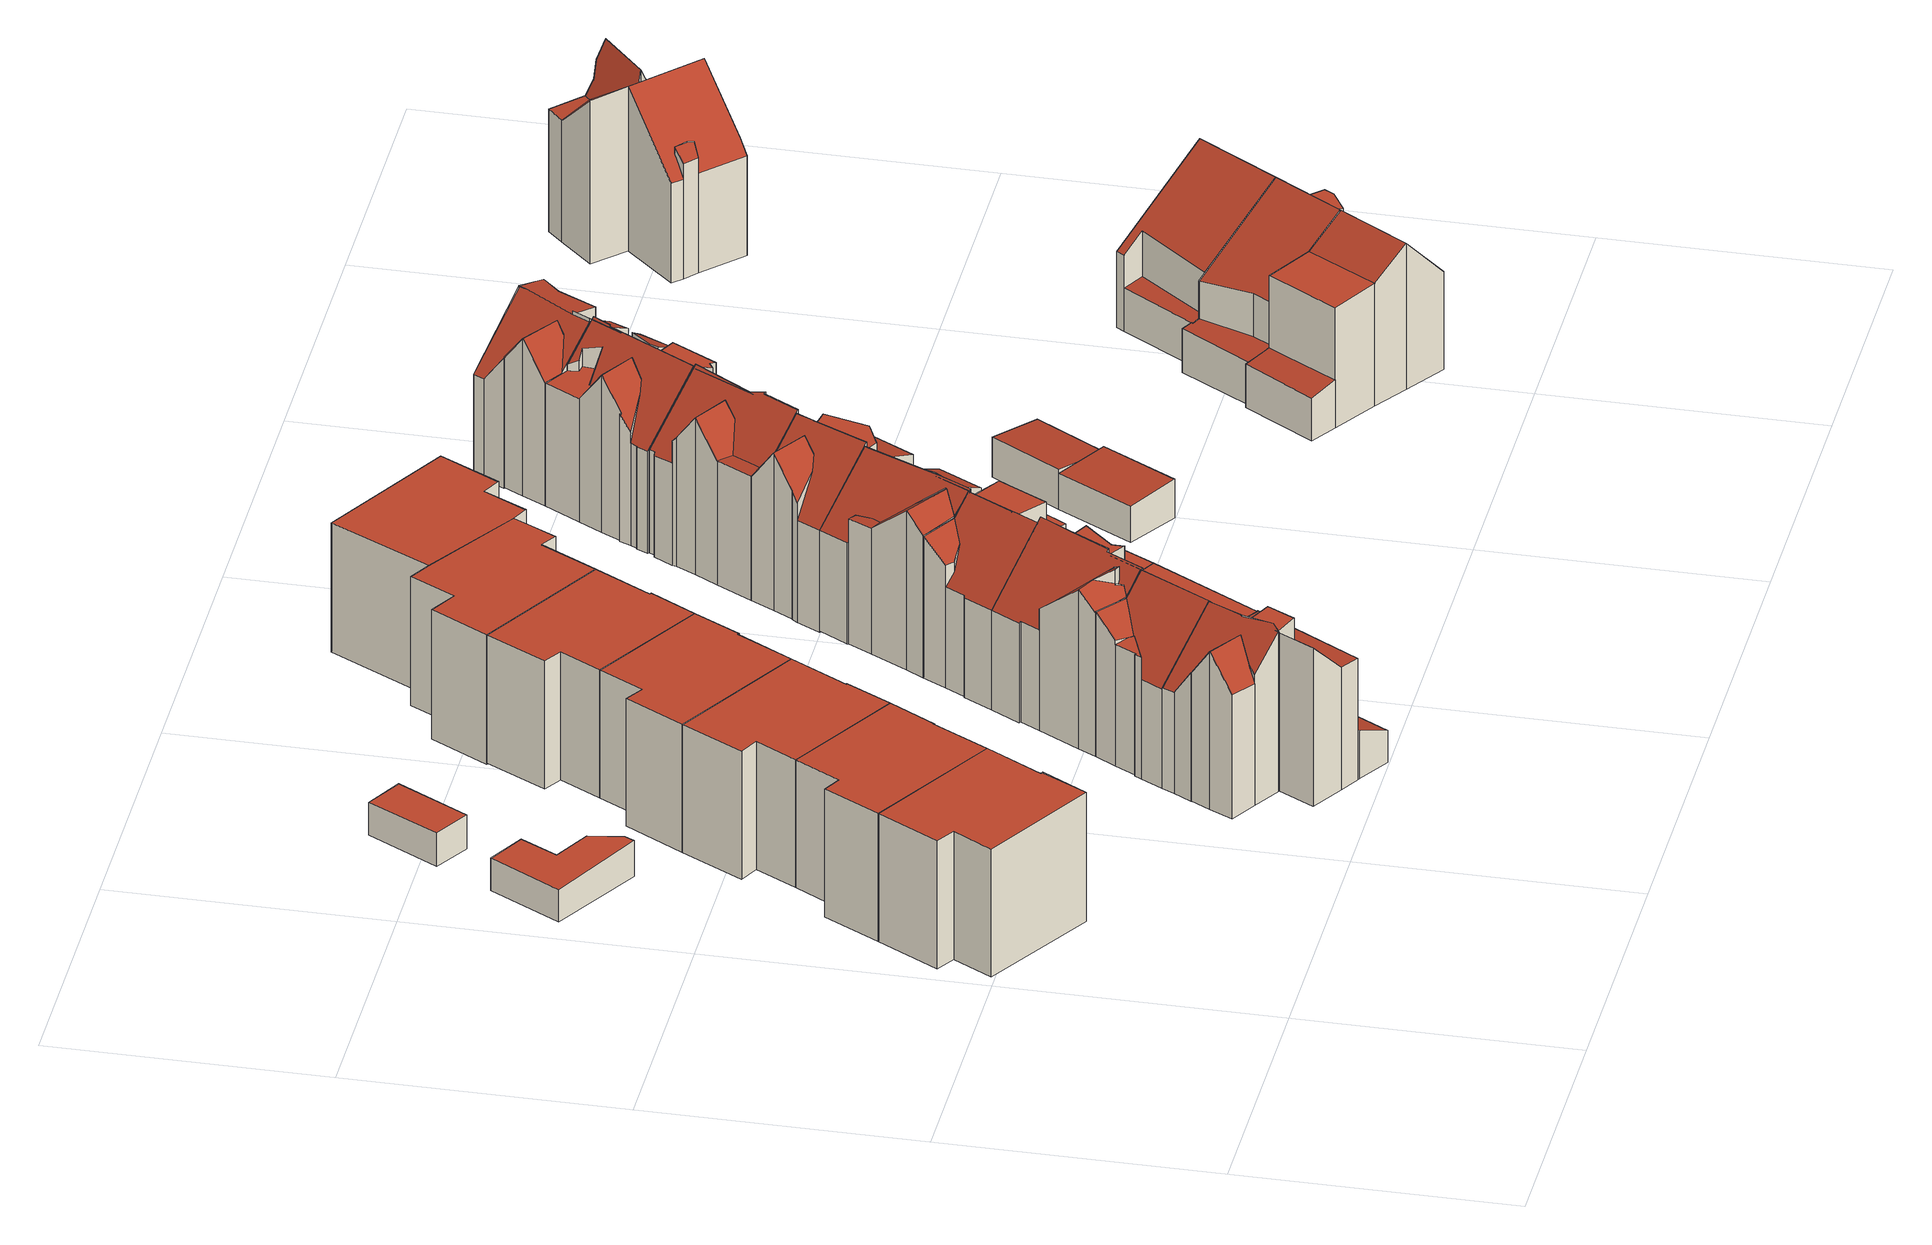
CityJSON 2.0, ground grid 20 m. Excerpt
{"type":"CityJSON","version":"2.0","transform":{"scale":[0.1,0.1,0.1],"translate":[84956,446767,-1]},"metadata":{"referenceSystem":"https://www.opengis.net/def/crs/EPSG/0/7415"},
"CityObjects":{
"building1":{"type":"Building","attributes":{"b3_bag_bag_overlap":0,"b3_bouwlagen":3,"b3_dak_type":"multiple horizontal","b3_h_dak_50p":9.87,"b3_h_dak_70p":9.9,"b3_h_dak_max":10.96,"b3_h_dak_min":9.74,"b3_h_maaiveld":-0.102,"b3_kas_warenhuis":false,"b3_mutatie_ahn3_ahn4":false,"b3_opp_buitenmuur":187.15,"b3_opp_dak_plat":86.71,"b3_opp_dak_schuin":0,"b3_opp_grond":86.86,"b3_opp_scheidingsmuur":199.6,"b3_reconstructie_onvolledig":false,"b3_rmse_lod12":0.121,"b3_rmse_lod13":0.121,"b3_rmse_lod22":0.118,"b3_val3dity_lod12":"[]","b3_val3dity_lod13":"[]","b3_val3dity_lod22":"[]","b3_volume_lod12":868.69,"b3_volume_lod13":868.69,"b3_volume_lod22":866.54,"geconstateerd":false,"oorspronkelijkbouwjaar":1921,"status":"Pand in gebruik"},"children":["building1-1"]},
"building1-1":{"type":"BuildingPart","parents":["building1"],"geometry":[{"type":"Solid","lod":"2.2","boundaries":[[[[0,1,2,3,4,5,6,7]],[[8,1,0,9]],[[9,0,7,10]],[[10,7,6,11]],[[12,5,4,13]],[[11,6,5,12]],[[14,2,1,8]],[[15,3,2,14]],[[13,4,3,15]],[[13,15,14,8,9,10,11,12]]]],"semantics":{"surfaces":[{"type":"GroundSurface"},{"type":"WallSurface","on_footprint_edge":true},{"type":"RoofSurface"}],"values":[[0,1,1,1,1,1,1,1,1,2]]}}]},
"building2":{"type":"Building","attributes":{"b3_bag_bag_overlap":0,"b3_bouwlagen":3,"b3_dak_type":"multiple horizontal","b3_h_dak_50p":9.85,"b3_h_dak_70p":9.89,"b3_h_dak_max":10.93,"b3_h_dak_min":9.72,"b3_h_maaiveld":-0.103,"b3_kas_warenhuis":false,"b3_mutatie_ahn3_ahn4":false,"b3_opp_buitenmuur":187.12,"b3_opp_dak_plat":86.86,"b3_opp_dak_schuin":0.02,"b3_opp_grond":86.87,"b3_opp_scheidingsmuur":199.76,"b3_reconstructie_onvolledig":false,"b3_rmse_lod12":0.187,"b3_rmse_lod13":0.187,"b3_rmse_lod22":0.188,"b3_val3dity_lod12":"[]","b3_val3dity_lod13":"[]","b3_val3dity_lod22":"[]","b3_volume_lod12":867.29,"b3_volume_lod13":867.29,"b3_volume_lod22":864.99,"geconstateerd":false,"oorspronkelijkbouwjaar":1921,"status":"Pand in gebruik"},"children":["building2-1"]},
"building2-1":{"type":"BuildingPart","parents":["building2"],"geometry":[{"type":"Solid","lod":"2.2","boundaries":[[[[16,17,18,19,20,1,0,21]],[[22,21,0,9]],[[8,1,20,23]],[[24,17,16,25]],[[26,18,17,24]],[[9,0,1,8]],[[23,20,19,27]],[[27,19,18,26]],[[25,16,21,22]],[[25,22,9,8,23,27,26,24]]]],"semantics":{"surfaces":[{"type":"GroundSurface"},{"type":"WallSurface","on_footprint_edge":true},{"type":"RoofSurface"}],"values":[[0,1,1,1,1,1,1,1,1,2]]}}]},
"building3":{"type":"Building","attributes":{"b3_bag_bag_overlap":0,"b3_dak_type":"multiple horizontal","b3_h_dak_50p":2.48,"b3_h_dak_70p":2.55,"b3_h_dak_max":2.74,"b3_h_dak_min":-0.03,"b3_h_maaiveld":-0.146,"b3_kas_warenhuis":false,"b3_mutatie_ahn3_ahn4":false,"b3_opp_buitenmuur":61.4,"b3_opp_dak_plat":29.48,"b3_opp_dak_schuin":0,"b3_opp_grond":29.46,"b3_opp_scheidingsmuur":7.86,"b3_reconstructie_onvolledig":false,"b3_rmse_lod12":0.454,"b3_rmse_lod13":0.454,"b3_rmse_lod22":0.43,"b3_val3dity_lod12":"[]","b3_val3dity_lod13":"[]","b3_val3dity_lod22":"[]","b3_volume_lod12":79.66,"b3_volume_lod13":79.66,"b3_volume_lod22":78.47,"geconstateerd":false,"oorspronkelijkbouwjaar":2005,"status":"Pand in gebruik"},"children":["building3-1"]},
"building3-1":{"type":"BuildingPart","parents":["building3"],"geometry":[{"type":"Solid","lod":"2.2","boundaries":[[[[28,29,30,31,32,33,34]],[[35,29,28,36]],[[37,30,29,35]],[[36,28,34,38]],[[39,31,30,37]],[[38,34,33,40]],[[40,33,32,41]],[[41,32,31,39]],[[41,39,37,35,36,38,40]]]],"semantics":{"surfaces":[{"type":"GroundSurface"},{"type":"WallSurface","on_footprint_edge":true},{"type":"RoofSurface"}],"values":[[0,1,1,1,1,1,1,1,2]]}}]},
"building4":{"type":"Building","attributes":{"b3_bag_bag_overlap":0,"b3_bouwlagen":3,"b3_dak_type":"multiple horizontal","b3_h_dak_50p":9.85,"b3_h_dak_70p":9.87,"b3_h_dak_max":10.87,"b3_h_dak_min":9.73,"b3_h_maaiveld":-0.115,"b3_kas_warenhuis":false,"b3_mutatie_ahn3_ahn4":false,"b3_opp_buitenmuur":186.5,"b3_opp_dak_plat":86.71,"b3_opp_dak_schuin":0,"b3_opp_grond":86.87,"b3_opp_scheidingsmuur":200.02,"b3_reconstructie_onvolledig":false,"b3_rmse_lod12":0.12,"b3_rmse_lod13":0.12,"b3_rmse_lod22":0.121,"b3_val3dity_lod12":"[]","b3_val3dity_lod13":"[]","b3_val3dity_lod22":"[]","b3_volume_lod12":867.03,"b3_volume_lod13":867.03,"b3_volume_lod22":865.93,"geconstateerd":false,"oorspronkelijkbouwjaar":1921,"status":"Pand in gebruik"},"children":["building4-1"]},
"building4-1":{"type":"BuildingPart","parents":["building4"],"geometry":[{"type":"Solid","lod":"2.2","boundaries":[[[[42,43,44,18,17,45,46,47]],[[48,45,17,24]],[[24,17,18,26]],[[49,43,42,50]],[[51,47,46,52]],[[52,46,45,48]],[[26,18,44,53]],[[53,44,43,49]],[[50,42,47,51]],[[50,51,52,48,24,26,53,49]]]],"semantics":{"surfaces":[{"type":"GroundSurface"},{"type":"WallSurface","on_footprint_edge":true},{"type":"RoofSurface"}],"values":[[0,1,1,1,1,1,1,1,1,2]]}}]},
"building5":{"type":"Building","attributes":{"b3_bag_bag_overlap":0,"b3_dak_type":"horizontal","b3_h_dak_50p":2.48,"b3_h_dak_70p":2.49,"b3_h_dak_max":2.66,"b3_h_dak_min":2.42,"b3_h_maaiveld":-0.121,"b3_kas_warenhuis":false,"b3_mutatie_ahn3_ahn4":false,"b3_opp_buitenmuur":39.14,"b3_opp_dak_plat":18.01,"b3_opp_dak_schuin":0,"b3_opp_grond":18,"b3_opp_scheidingsmuur":7.8,"b3_reconstructie_onvolledig":false,"b3_rmse_lod12":0.0392,"b3_rmse_lod13":0.0392,"b3_rmse_lod22":0.0308,"b3_val3dity_lod12":"[]","b3_val3dity_lod13":"[]","b3_val3dity_lod22":"[]","b3_volume_lod12":46.95,"b3_volume_lod13":46.95,"b3_volume_lod22":46.96,"geconstateerd":false,"oorspronkelijkbouwjaar":2005,"status":"Pand in gebruik"},"children":["building5-1"]},
"building5-1":{"type":"BuildingPart","parents":["building5"],"geometry":[{"type":"Solid","lod":"2.2","boundaries":[[[[54,55,56,57]],[[58,56,55,59]],[[60,57,56,58]],[[61,54,57,60]],[[59,55,54,61]],[[59,61,60,58]]]],"semantics":{"surfaces":[{"type":"GroundSurface"},{"type":"WallSurface","on_footprint_edge":true},{"type":"RoofSurface"}],"values":[[0,1,1,1,1,2]]}}]},
"building6":{"type":"Building","attributes":{"b3_bag_bag_overlap":0,"b3_bouwlagen":3,"b3_dak_type":"multiple horizontal","b3_h_dak_50p":9.85,"b3_h_dak_70p":9.88,"b3_h_dak_max":11.01,"b3_h_dak_min":9.62,"b3_h_maaiveld":-0.095,"b3_kas_warenhuis":false,"b3_mutatie_ahn3_ahn4":false,"b3_opp_buitenmuur":186.18,"b3_opp_dak_plat":87.13,"b3_opp_dak_schuin":0,"b3_opp_grond":87.13,"b3_opp_scheidingsmuur":200.42,"b3_reconstructie_onvolledig":false,"b3_rmse_lod12":0.175,"b3_rmse_lod13":0.175,"b3_rmse_lod22":0.176,"b3_val3dity_lod12":"[]","b3_val3dity_lod13":"[]","b3_val3dity_lod22":"[]","b3_volume_lod12":868.39,"b3_volume_lod13":868.39,"b3_volume_lod22":866.68,"geconstateerd":false,"oorspronkelijkbouwjaar":1921,"status":"Pand in gebruik"},"children":["building6-1"]},
"building6-1":{"type":"BuildingPart","parents":["building6"],"geometry":[{"type":"Solid","lod":"2.2","boundaries":[[[[62,63,64,65,66,42,47,67]],[[68,67,47,51]],[[50,42,66,69]],[[70,63,62,71]],[[72,64,63,70]],[[51,47,42,50]],[[69,66,65,73]],[[73,65,64,72]],[[71,62,67,68]],[[71,68,51,50,69,73,72,70]]]],"semantics":{"surfaces":[{"type":"GroundSurface"},{"type":"WallSurface","on_footprint_edge":true},{"type":"RoofSurface"}],"values":[[0,1,1,1,1,1,1,1,1,2]]}}]},
"building7":{"type":"Building","attributes":{"b3_bag_bag_overlap":0,"b3_bouwlagen":4,"b3_dak_type":"slanted","b3_h_dak_50p":9.76,"b3_h_dak_70p":10.93,"b3_h_dak_max":12.26,"b3_h_dak_min":2.29,"b3_h_maaiveld":-0.188,"b3_kas_warenhuis":false,"b3_mutatie_ahn3_ahn4":false,"b3_opp_buitenmuur":165.71,"b3_opp_dak_plat":23.13,"b3_opp_dak_schuin":95.15,"b3_opp_grond":95.11,"b3_opp_scheidingsmuur":228.68,"b3_reconstructie_onvolledig":false,"b3_rmse_lod12":3.69,"b3_rmse_lod13":1.24,"b3_rmse_lod22":0.112,"b3_val3dity_lod12":"[]","b3_val3dity_lod13":"[]","b3_val3dity_lod22":"[]","b3_volume_lod12":1045.31,"b3_volume_lod13":885.09,"b3_volume_lod22":820.39,"geconstateerd":false,"oorspronkelijkbouwjaar":1922,"status":"Pand in gebruik"},"children":["building7-1"]},
"building7-1":{"type":"BuildingPart","parents":["building7"],"geometry":[{"type":"Solid","lod":"2.2","boundaries":[[[[74,75,76,77,78,79,80,81,82,83,84,85,86,87,88,89,90,91,92]],[[93,78,77,94]],[[95,96,97]],[[98,75,74,99]],[[99,74,92,100]],[[101,89,88,102]],[[103,104,105]],[[106,107,105]],[[108,109,87,86,110]],[[111,83,82,112]],[[113,84,83,111]],[[114,79,78,93]],[[115,80,79,114]],[[116,117,104,103]],[[100,92,91,118,119]],[[120,85,84,113]],[[110,86,85,120]],[[121,81,80,115]],[[112,82,81,121]],[[122,94,77,76,97]],[[123,124,125]],[[94,122,125]],[[97,76,75,98]],[[124,123,126]],[[96,95,127,117,116]],[[127,95,128]],[[129,130,128]],[[119,118,109,108]],[[130,129,107,106]],[[102,88,87,109]],[[131,90,89,101]],[[118,91,90,131]],[[107,120,113,103,105]],[[124,114,93,94,125]],[[124,126,112,121,115,114]],[[96,116,103,113,111,112,126,123,125,122,97]],[[129,128,95,97,98,99,100]],[[107,129,100,119,108,110,120]],[[130,106,105,104,117,127,128]],[[118,131,101,102,109]]]],"semantics":{"surfaces":[{"type":"GroundSurface"},{"type":"WallSurface","on_footprint_edge":true},{"type":"WallSurface","on_footprint_edge":false},{"type":"RoofSurface"}],"values":[[0,1,2,1,1,1,2,2,1,1,1,1,1,2,1,1,1,1,1,1,2,2,1,2,2,2,2,2,2,1,1,1,3,3,3,3,3,3,3,3]]}}]},
"building8":{"type":"Building","attributes":{"b3_bag_bag_overlap":0,"b3_bouwlagen":4,"b3_dak_type":"slanted","b3_h_dak_50p":9.96,"b3_h_dak_70p":10.95,"b3_h_dak_max":12.12,"b3_h_dak_min":7.5,"b3_h_maaiveld":-0.193,"b3_kas_warenhuis":false,"b3_mutatie_ahn3_ahn4":false,"b3_opp_buitenmuur":143.68,"b3_opp_dak_plat":16.82,"b3_opp_dak_schuin":74.15,"b3_opp_grond":70.63,"b3_opp_scheidingsmuur":232.94,"b3_reconstructie_onvolledig":false,"b3_rmse_lod12":1.32,"b3_rmse_lod13":1.32,"b3_rmse_lod22":0.205,"b3_val3dity_lod12":"[]","b3_val3dity_lod13":"[]","b3_val3dity_lod22":"[]","b3_volume_lod12":786.94,"b3_volume_lod13":786.94,"b3_volume_lod22":727.04,"geconstateerd":false,"oorspronkelijkbouwjaar":1922,"status":"Pand in gebruik"},"children":["building8-1"]},
"building8-1":{"type":"BuildingPart","parents":["building8"],"geometry":[{"type":"Solid","lod":"2.2","boundaries":[[[[132,133,83,134,135,136,137,138,139,140,141,142,143,144,86]],[[110,86,144,145]],[[146,147,148,149]],[[150,141,140,151]],[[152,83,133,153]],[[154,142,141,150]],[[155,143,142,154]],[[156,138,137,157,158]],[[158,157,159]],[[149,148,159]],[[160,136,135,161]],[[161,135,134,147,146]],[[157,137,136,160]],[[147,134,83,152]],[[162,132,86,110]],[[145,144,143,155]],[[153,133,132,162]],[[163,139,138,156]],[[151,140,139,163]],[[157,160,161,146,149,159]],[[162,155,154,150,151,153]],[[148,163,156,158,159]],[[151,163,148,147,152,153]],[[155,162,110,145]]]],"semantics":{"surfaces":[{"type":"GroundSurface"},{"type":"WallSurface","on_footprint_edge":true},{"type":"WallSurface","on_footprint_edge":false},{"type":"RoofSurface"}],"values":[[0,1,2,1,1,1,1,1,2,2,1,1,1,1,1,1,1,1,1,3,3,3,3,3]]}}]},
"building9":{"type":"Building","attributes":{"b3_bag_bag_overlap":0,"b3_bouwlagen":3,"b3_dak_type":"multiple horizontal","b3_h_dak_50p":9.84,"b3_h_dak_70p":9.87,"b3_h_dak_max":11.01,"b3_h_dak_min":9.73,"b3_h_maaiveld":-0.126,"b3_kas_warenhuis":false,"b3_mutatie_ahn3_ahn4":false,"b3_opp_buitenmuur":187.14,"b3_opp_dak_plat":87.45,"b3_opp_dak_schuin":0,"b3_opp_grond":87.44,"b3_opp_scheidingsmuur":200.99,"b3_reconstructie_onvolledig":false,"b3_rmse_lod12":0.174,"b3_rmse_lod13":0.174,"b3_rmse_lod22":0.175,"b3_val3dity_lod12":"[]","b3_val3dity_lod13":"[]","b3_val3dity_lod22":"[]","b3_volume_lod12":873.66,"b3_volume_lod13":873.66,"b3_volume_lod22":871.99,"geconstateerd":false,"oorspronkelijkbouwjaar":1921,"status":"Pand in gebruik"},"children":["building9-1"]},
"building9-1":{"type":"BuildingPart","parents":["building9"],"geometry":[{"type":"Solid","lod":"2.2","boundaries":[[[[64,63,164,165,166,167,168,169]],[[70,63,64,72]],[[170,164,63,70]],[[171,165,164,170]],[[72,64,169,172]],[[172,169,168,173]],[[173,168,167,174]],[[174,167,166,175]],[[175,166,165,171]],[[175,171,170,70,72,172,173,174]]]],"semantics":{"surfaces":[{"type":"GroundSurface"},{"type":"WallSurface","on_footprint_edge":true},{"type":"RoofSurface"}],"values":[[0,1,1,1,1,1,1,1,1,2]]}}]},
"building10":{"type":"Building","attributes":{"b3_bag_bag_overlap":0,"b3_bouwlagen":4,"b3_dak_type":"slanted","b3_h_dak_50p":10.64,"b3_h_dak_70p":11.48,"b3_h_dak_max":12.81,"b3_h_dak_min":7.47,"b3_h_maaiveld":-0.179,"b3_kas_warenhuis":false,"b3_mutatie_ahn3_ahn4":false,"b3_opp_buitenmuur":156.76,"b3_opp_dak_plat":11.11,"b3_opp_dak_schuin":77.9,"b3_opp_grond":70.59,"b3_opp_scheidingsmuur":231.21,"b3_reconstructie_onvolledig":false,"b3_rmse_lod12":1.57,"b3_rmse_lod13":1.57,"b3_rmse_lod22":0.116,"b3_val3dity_lod12":"[]","b3_val3dity_lod13":"[]","b3_val3dity_lod22":"[]","b3_volume_lod12":818.64,"b3_volume_lod13":818.64,"b3_volume_lod22":744.18,"geconstateerd":false,"oorspronkelijkbouwjaar":1922,"status":"Pand in gebruik"},"children":["building10-1"]},
"building10-1":{"type":"BuildingPart","parents":["building10"],"geometry":[{"type":"Solid","lod":"2.2","boundaries":[[[[176,177,142,141,139,138,178,179,180,181,182,183,184,185,144,143]],[[186,187,188]],[[188,187,189,190]],[[191,185,184,192]],[[145,144,185,191,193]],[[194,182,181,195]],[[195,181,180,196]],[[196,180,179,197]],[[193,191,198]],[[199,200,201,202]],[[203,178,138,204]],[[205,206,207,208]],[[155,143,144,145]],[[204,138,139,186]],[[186,139,141,209]],[[190,210,211]],[[197,212,213]],[[214,215,216]],[[217,176,143,155]],[[192,184,183,218]],[[219,217,200,199]],[[210,190,189,215,214]],[[220,218,183,182,194]],[[202,201,207]],[[208,207,218,220]],[[212,197,179,178,203]],[[209,141,142,221]],[[206,177,176,217,219]],[[221,142,177,206,205]],[[155,145,193,198]],[[218,207,201,200,217,155,198,191,192]],[[203,211,210,214,216,213,212]],[[211,203,204,186,188,190]],[[206,219,199,202,207]],[[221,205,208,220,194,195,196,197,213,216,215,189,187,186,209]]]],"semantics":{"surfaces":[{"type":"GroundSurface"},{"type":"WallSurface","on_footprint_edge":false},{"type":"WallSurface","on_footprint_edge":true},{"type":"RoofSurface"}],"values":[[0,1,1,2,2,2,2,2,1,1,2,1,2,2,2,1,1,1,2,2,1,1,2,1,1,2,2,2,2,3,3,3,3,3,3]]}}]},
"building11":{"type":"Building","attributes":{"b3_bag_bag_overlap":0,"b3_bouwlagen":3,"b3_dak_type":"multiple horizontal","b3_h_dak_50p":9.82,"b3_h_dak_70p":9.85,"b3_h_dak_max":10.93,"b3_h_dak_min":9.69,"b3_h_maaiveld":-0.156,"b3_kas_warenhuis":false,"b3_mutatie_ahn3_ahn4":false,"b3_opp_buitenmuur":223.43,"b3_opp_dak_plat":89.05,"b3_opp_dak_schuin":0,"b3_opp_grond":89.05,"b3_opp_scheidingsmuur":188.71,"b3_reconstructie_onvolledig":false,"b3_rmse_lod12":0.188,"b3_rmse_lod13":0.188,"b3_rmse_lod22":0.193,"b3_val3dity_lod12":"[]","b3_val3dity_lod13":"[]","b3_val3dity_lod22":"[]","b3_volume_lod12":890.04,"b3_volume_lod13":890.04,"b3_volume_lod22":888.44,"geconstateerd":false,"oorspronkelijkbouwjaar":1921,"status":"Pand in gebruik"},"children":["building11-1"]},
"building11-1":{"type":"BuildingPart","parents":["building11"],"geometry":[{"type":"Solid","lod":"2.2","boundaries":[[[[222,223,224,225,226,227,228,229,230]],[[231,228,227,175]],[[174,226,225,232]],[[233,223,222,234]],[[175,227,226,174]],[[232,225,224,235]],[[235,224,223,233]],[[236,229,228,231]],[[237,230,229,236]],[[234,222,230,237]],[[234,237,236,231,175,174,232,235,233]]]],"semantics":{"surfaces":[{"type":"GroundSurface"},{"type":"WallSurface","on_footprint_edge":true},{"type":"RoofSurface"}],"values":[[0,1,1,1,1,1,1,1,1,1,2]]}}]},
"building12":{"type":"Building","attributes":{"b3_bag_bag_overlap":0,"b3_bouwlagen":4,"b3_dak_type":"slanted","b3_h_dak_50p":10.33,"b3_h_dak_70p":11.29,"b3_h_dak_max":12.59,"b3_h_dak_min":7.39,"b3_h_maaiveld":-0.175,"b3_kas_warenhuis":false,"b3_mutatie_ahn3_ahn4":false,"b3_opp_buitenmuur":151.11,"b3_opp_dak_plat":19.17,"b3_opp_dak_schuin":69.55,"b3_opp_grond":70.81,"b3_opp_scheidingsmuur":229.67,"b3_reconstructie_onvolledig":false,"b3_rmse_lod12":1.66,"b3_rmse_lod13":1.66,"b3_rmse_lod22":0.107,"b3_val3dity_lod12":"[]","b3_val3dity_lod13":"[]","b3_val3dity_lod22":"[]","b3_volume_lod12":814.67,"b3_volume_lod13":814.67,"b3_volume_lod22":729.37,"geconstateerd":false,"oorspronkelijkbouwjaar":1922,"status":"Pand in gebruik"},"children":["building12-1"]},
"building12-1":{"type":"BuildingPart","parents":["building12"],"geometry":[{"type":"Solid","lod":"2.2","boundaries":[[[[238,239,240,184,241,182,242,243,244,245,246,247,248,249]],[[250,249,248,251]],[[252,241,184,253]],[[194,182,241,252]],[[251,248,247,254]],[[255,238,249,250]],[[256,246,245,257]],[[258,243,242,259]],[[259,242,182,194]],[[260,244,243,258]],[[261,262,263]],[[264,265,263]],[[266,260,267,268]],[[257,245,244,260,266]],[[268,267,269]],[[254,247,246,256]],[[262,261,270,271]],[[272,273,270]],[[274,275,261]],[[275,274,240,239,273,272]],[[273,239,238,255]],[[265,264,276,277]],[[253,184,240,274]],[[271,270,278]],[[277,276,278]],[[268,269,256,257,266]],[[275,272,270,261]],[[265,277,254,256,269,267,260,258,259,194,252]],[[271,278,276,264,263,262]],[[253,274,261,263,265,252]],[[277,278,270,273,255,250,251,254]]]],"semantics":{"surfaces":[{"type":"GroundSurface"},{"type":"WallSurface","on_footprint_edge":true},{"type":"WallSurface","on_footprint_edge":false},{"type":"RoofSurface"}],"values":[[0,1,1,1,1,1,1,1,1,1,2,2,2,1,2,1,2,2,2,1,1,2,1,2,2,3,3,3,3,3,3]]}}]},
"building13":{"type":"Building","attributes":{"b3_bag_bag_overlap":0,"b3_bouwlagen":4,"b3_dak_type":"slanted","b3_h_dak_50p":10.53,"b3_h_dak_70p":11.26,"b3_h_dak_max":12.32,"b3_h_dak_min":7.42,"b3_h_maaiveld":-0.231,"b3_kas_warenhuis":false,"b3_mutatie_ahn3_ahn4":false,"b3_opp_buitenmuur":152.27,"b3_opp_dak_plat":0,"b3_opp_dak_schuin":90.95,"b3_opp_grond":70.71,"b3_opp_scheidingsmuur":230.02,"b3_reconstructie_onvolledig":false,"b3_rmse_lod12":1.35,"b3_rmse_lod13":1.35,"b3_rmse_lod22":0.0652,"b3_val3dity_lod12":"[]","b3_val3dity_lod13":"[]","b3_val3dity_lod22":"[]","b3_volume_lod12":808.53,"b3_volume_lod13":808.53,"b3_volume_lod22":750.87,"geconstateerd":false,"oorspronkelijkbouwjaar":1922,"status":"Pand in gebruik"},"children":["building13-1"]},
"building13-1":{"type":"BuildingPart","parents":["building13"],"geometry":[{"type":"Solid","lod":"2.2","boundaries":[[[[279,249,280,248,246,245,281,282,283,284,285,286,287,288,238]],[[289,248,280,290]],[[291,292,293,294]],[[294,293,295,296]],[[297,246,248,289]],[[298,299,283,282,300]],[[301,284,283,299]],[[302,303,304]],[[305,306,307]],[[308,287,286,307]],[[309,310,299,298]],[[311,285,284,301]],[[312,281,245,257]],[[257,245,246,297]],[[310,309,313]],[[314,315,279,238,316]],[[316,238,288,292,291]],[[292,288,287,308]],[[307,286,285,311]],[[300,282,281,312]],[[306,249,279,315]],[[296,295,315,314]],[[290,280,249,306,305]],[[297,317,318]],[[318,317,303,302]],[[315,295,293,292,308,307,306]],[[296,314,316,291,294]],[[319,313,309,298,300]],[[318,312,257,297]],[[303,317,297,289,290,305,307,311,301,299,310,313,319,304]],[[312,318,302,304,319,300]]]],"semantics":{"surfaces":[{"type":"GroundSurface"},{"type":"WallSurface","on_footprint_edge":true},{"type":"WallSurface","on_footprint_edge":false},{"type":"RoofSurface"}],"values":[[0,1,2,2,1,1,1,2,2,1,2,1,1,1,2,1,1,1,1,1,1,2,1,2,2,3,3,3,3,3,3]]}}]},
"building14":{"type":"Building","attributes":{"b3_bag_bag_overlap":0,"b3_bouwlagen":3,"b3_dak_type":"multiple horizontal","b3_h_dak_50p":9.79,"b3_h_dak_70p":9.82,"b3_h_dak_max":11.21,"b3_h_dak_min":9.68,"b3_h_maaiveld":-0.314,"b3_kas_warenhuis":false,"b3_mutatie_ahn3_ahn4":false,"b3_opp_buitenmuur":203.17,"b3_opp_dak_plat":88.4,"b3_opp_dak_schuin":0,"b3_opp_grond":88.4,"b3_opp_scheidingsmuur":190.57,"b3_reconstructie_onvolledig":false,"b3_rmse_lod12":0.159,"b3_rmse_lod13":0.159,"b3_rmse_lod22":0.157,"b3_val3dity_lod12":"[]","b3_val3dity_lod13":"[]","b3_val3dity_lod22":"[]","b3_volume_lod12":895.57,"b3_volume_lod13":895.57,"b3_volume_lod22":894.05,"geconstateerd":false,"oorspronkelijkbouwjaar":1921,"status":"Pand in gebruik"},"children":["building14-1"]},
"building14-1":{"type":"BuildingPart","parents":["building14"],"geometry":[{"type":"Solid","lod":"2.2","boundaries":[[[[320,321,322,323,324,325,326]],[[233,325,324,327]],[[327,324,323,328]],[[329,321,320,330]],[[234,326,325,233]],[[328,323,322,331]],[[331,322,321,329]],[[330,320,326,234]],[[330,234,233,327,328,331,329]]]],"semantics":{"surfaces":[{"type":"GroundSurface"},{"type":"WallSurface","on_footprint_edge":true},{"type":"RoofSurface"}],"values":[[0,1,1,1,1,1,1,1,2]]}}]},
"building15":{"type":"Building","attributes":{"b3_bag_bag_overlap":0,"b3_bouwlagen":4,"b3_dak_type":"slanted","b3_h_dak_50p":10.17,"b3_h_dak_70p":11.13,"b3_h_dak_max":12.92,"b3_h_dak_min":7.39,"b3_h_maaiveld":-0.252,"b3_kas_warenhuis":false,"b3_mutatie_ahn3_ahn4":false,"b3_opp_buitenmuur":158.29,"b3_opp_dak_plat":9.15,"b3_opp_dak_schuin":81.61,"b3_opp_grond":70.49,"b3_opp_scheidingsmuur":226.15,"b3_reconstructie_onvolledig":false,"b3_rmse_lod12":1.45,"b3_rmse_lod13":1.45,"b3_rmse_lod22":0.124,"b3_val3dity_lod12":"[]","b3_val3dity_lod13":"[]","b3_val3dity_lod22":"[]","b3_volume_lod12":799.99,"b3_volume_lod13":799.99,"b3_volume_lod22":742.79,"geconstateerd":false,"oorspronkelijkbouwjaar":1922,"status":"Pand in gebruik"},"children":["building15-1"]},
"building15-1":{"type":"BuildingPart","parents":["building15"],"geometry":[{"type":"Solid","lod":"2.2","boundaries":[[[[332,333,334,335,336,337,338,339,340,341,342,343,344,345,346]],[[347,346,345,348]],[[349,344,343,350]],[[311,337,336,351,352]],[[353,332,346,347]],[[354,355,356]],[[357,358,356]],[[359,342,341,360]],[[361,362,363]],[[364,340,339,365]],[[360,341,340,364]],[[365,339,338,366,367]],[[366,338,337,311]],[[348,345,344,349]],[[350,343,342,359]],[[351,336,335,368,369]],[[369,368,370,371]],[[368,335,334,372]],[[373,374,375]],[[358,376,375]],[[377,378,374,373]],[[372,334,333,379,380]],[[371,370,376,358,357]],[[367,366,381]],[[380,379,378,377]],[[379,333,332,353]],[[362,361,382]],[[352,351,355,354]],[[367,381,363,362,360,364,365]],[[362,382,350,359,360]],[[380,377,373,375,376,370,368,372]],[[379,353,347,348,349,354,356,358,375,374,378]],[[352,354,349,350,382,361,363,381,366,311]],[[355,351,369,371,357,356]]]],"semantics":{"surfaces":[{"type":"GroundSurface"},{"type":"WallSurface","on_footprint_edge":true},{"type":"WallSurface","on_footprint_edge":false},{"type":"RoofSurface"}],"values":[[0,1,1,1,1,2,2,1,2,1,1,1,1,1,1,1,2,1,2,2,2,1,2,2,2,1,2,2,3,3,3,3,3,3]]}}]},
"building16":{"type":"Building","attributes":{"b3_bag_bag_overlap":0,"b3_bouwlagen":4,"b3_dak_type":"slanted","b3_h_dak_50p":10.3,"b3_h_dak_70p":11.03,"b3_h_dak_max":12.12,"b3_h_dak_min":7.4,"b3_h_maaiveld":-0.303,"b3_kas_warenhuis":false,"b3_mutatie_ahn3_ahn4":false,"b3_opp_buitenmuur":143.09,"b3_opp_dak_plat":0,"b3_opp_dak_schuin":100.74,"b3_opp_grond":70.45,"b3_opp_scheidingsmuur":225.06,"b3_reconstructie_onvolledig":false,"b3_rmse_lod12":1.43,"b3_rmse_lod13":1.43,"b3_rmse_lod22":0.156,"b3_val3dity_lod12":"[]","b3_val3dity_lod13":"[]","b3_val3dity_lod22":"[]","b3_volume_lod12":795.32,"b3_volume_lod13":795.32,"b3_volume_lod22":733.33,"geconstateerd":false,"oorspronkelijkbouwjaar":1922,"status":"Pand in gebruik"},"children":["building16-1"]},
"building16-1":{"type":"BuildingPart","parents":["building16"],"geometry":[{"type":"Solid","lod":"2.2","boundaries":[[[[332,383,346,345,384,342,385,386,387,388,389,390,391,392,393]],[[394,387,386,395]],[[359,342,384,396]],[[397,393,392,398]],[[399,400,398,401]],[[395,386,385,402]],[[403,345,346,404]],[[404,346,383,405,406]],[[407,332,393,397]],[[408,390,389,409]],[[410,391,390,408]],[[402,385,342,359]],[[401,398,392,391,410]],[[409,389,388,411]],[[396,384,345,403]],[[412,411,388,387,394]],[[411,412,413]],[[414,415,416]],[[415,414,417]],[[406,405,400,399]],[[405,383,332,407]],[[418,402,359,396]],[[416,415,395,402,418]],[[417,413,412,394,395,415]],[[406,399,401,410,408,409,411,413,417,414,416,418,396,403,404]],[[405,407,397,398,400]]]],"semantics":{"surfaces":[{"type":"GroundSurface"},{"type":"WallSurface","on_footprint_edge":true},{"type":"WallSurface","on_footprint_edge":false},{"type":"RoofSurface"}],"values":[[0,1,1,1,2,1,1,1,1,1,1,1,1,1,1,1,2,2,2,2,1,3,3,3,3,3]]}}]},
"building17":{"type":"Building","attributes":{"b3_bag_bag_overlap":0,"b3_dak_type":"horizontal","b3_h_dak_50p":2.58,"b3_h_dak_70p":2.6,"b3_h_dak_max":2.95,"b3_h_dak_min":2.47,"b3_h_maaiveld":-0.344,"b3_kas_warenhuis":false,"b3_mutatie_ahn3_ahn4":false,"b3_opp_buitenmuur":49.87,"b3_opp_dak_plat":26.49,"b3_opp_dak_schuin":0,"b3_opp_grond":26.47,"b3_opp_scheidingsmuur":12.04,"b3_reconstructie_onvolledig":false,"b3_rmse_lod12":0.0853,"b3_rmse_lod13":0.0853,"b3_rmse_lod22":0.0628,"b3_val3dity_lod12":"[]","b3_val3dity_lod13":"[]","b3_val3dity_lod22":"[]","b3_volume_lod12":77.79,"b3_volume_lod13":77.79,"b3_volume_lod22":78.18,"geconstateerd":false,"oorspronkelijkbouwjaar":1976,"status":"Pand in gebruik"},"children":["building17-1"]},
"building17-1":{"type":"BuildingPart","parents":["building17"],"geometry":[{"type":"Solid","lod":"2.2","boundaries":[[[[419,420,421,422]],[[423,420,419,424]],[[424,419,422,425]],[[426,421,420,423]],[[425,422,421,426]],[[425,426,423,424]]]],"semantics":{"surfaces":[{"type":"GroundSurface"},{"type":"WallSurface","on_footprint_edge":true},{"type":"RoofSurface"}],"values":[[0,1,1,1,1,2]]}}]},
"building18":{"type":"Building","attributes":{"b3_bag_bag_overlap":0,"b3_bouwlagen":4,"b3_dak_type":"slanted","b3_h_dak_50p":10.12,"b3_h_dak_70p":11.04,"b3_h_dak_max":12.58,"b3_h_dak_min":7.43,"b3_h_maaiveld":-0.284,"b3_kas_warenhuis":false,"b3_mutatie_ahn3_ahn4":false,"b3_opp_buitenmuur":154.76,"b3_opp_dak_plat":14.11,"b3_opp_dak_schuin":85.26,"b3_opp_grond":70.75,"b3_opp_scheidingsmuur":226.91,"b3_reconstructie_onvolledig":false,"b3_rmse_lod12":1.43,"b3_rmse_lod13":1.43,"b3_rmse_lod22":0.0632,"b3_val3dity_lod12":"[]","b3_val3dity_lod13":"[]","b3_val3dity_lod22":"[]","b3_volume_lod12":802.07,"b3_volume_lod13":802.07,"b3_volume_lod22":741.17,"geconstateerd":false,"oorspronkelijkbouwjaar":1922,"status":"Pand in gebruik"},"children":["building18-1"]},
"building18-1":{"type":"BuildingPart","parents":["building18"],"geometry":[{"type":"Solid","lod":"2.2","boundaries":[[[[427,428,429,430,431,393,432,433,434,435,436,437,438,439,440,441,442,443]],[[444,445,431,430,446]],[[447,437,436,448,449]],[[450,428,427,451]],[[451,452,453]],[[454,432,393,397]],[[455,433,432,454]],[[456,441,440,457]],[[449,448,458]],[[459,438,437,447]],[[460,439,438,459]],[[461,434,433,455]],[[462,435,434,461]],[[463,464,465]],[[446,430,429,466]],[[467,468,469,470]],[[397,393,431,445]],[[471,443,442,472,473]],[[470,469,474]],[[457,440,439,460]],[[466,429,428,450]],[[472,442,441,456]],[[473,472,475,476]],[[476,475,468,477]],[[477,468,467]],[[452,451,427,443,471]],[[448,436,435,462]],[[478,479,480]],[[464,463,481,482]],[[482,481,445,444]],[[479,478,483]],[[468,475,472,456,457,484,474,469]],[[480,479,460,459,447,449,458]],[[479,483,485,484,457,460]],[[482,444,446,466,465,464]],[[454,453,452,471,473,476,477,467,470,474,484,485,483,478,480,458,448,462,461,455]],[[453,454,397,445,481,463,465,466,450,451]]]],"semantics":{"surfaces":[{"type":"GroundSurface"},{"type":"WallSurface","on_footprint_edge":true},{"type":"WallSurface","on_footprint_edge":false},{"type":"RoofSurface"}],"values":[[0,1,1,1,2,1,1,1,2,1,1,1,1,2,1,2,1,1,2,1,1,1,2,2,2,1,1,2,2,2,2,3,3,3,3,3,3]]}}]},
"building19":{"type":"Building","attributes":{"b3_bag_bag_overlap":0,"b3_dak_type":"horizontal","b3_h_dak_50p":2.52,"b3_h_dak_70p":2.63,"b3_h_dak_max":2.96,"b3_h_dak_min":2.24,"b3_h_maaiveld":-0.339,"b3_kas_warenhuis":false,"b3_mutatie_ahn3_ahn4":false,"b3_opp_buitenmuur":47.02,"b3_opp_dak_plat":0,"b3_opp_dak_schuin":25.99,"b3_opp_grond":25.79,"b3_opp_scheidingsmuur":12.04,"b3_reconstructie_onvolledig":false,"b3_rmse_lod12":0.185,"b3_rmse_lod13":0.185,"b3_rmse_lod22":0.0304,"b3_val3dity_lod12":"[]","b3_val3dity_lod13":"[]","b3_val3dity_lod22":"[]","b3_volume_lod12":76.52,"b3_volume_lod13":76.52,"b3_volume_lod22":73.98,"geconstateerd":false,"oorspronkelijkbouwjaar":2005,"status":"Pand in gebruik"},"children":["building19-1"]},
"building19-1":{"type":"BuildingPart","parents":["building19"],"geometry":[{"type":"Solid","lod":"2.2","boundaries":[[[[422,421,486,487]],[[488,421,422,489]],[[489,422,487,490]],[[491,486,421,488]],[[490,487,486,491]],[[490,491,488,489]]]],"semantics":{"surfaces":[{"type":"GroundSurface"},{"type":"WallSurface","on_footprint_edge":true},{"type":"RoofSurface"}],"values":[[0,1,1,1,1,2]]}}]},
"building20":{"type":"Building","attributes":{"b3_bag_bag_overlap":0,"b3_bouwlagen":4,"b3_dak_type":"slanted","b3_h_dak_50p":10.28,"b3_h_dak_70p":11.27,"b3_h_dak_max":12.25,"b3_h_dak_min":7.43,"b3_h_maaiveld":-0.254,"b3_kas_warenhuis":false,"b3_mutatie_ahn3_ahn4":false,"b3_opp_buitenmuur":253.66,"b3_opp_dak_plat":0,"b3_opp_dak_schuin":98.52,"b3_opp_grond":72.73,"b3_opp_scheidingsmuur":133.24,"b3_reconstructie_onvolledig":false,"b3_rmse_lod12":1.53,"b3_rmse_lod13":1.53,"b3_rmse_lod22":0.154,"b3_val3dity_lod12":"[]","b3_val3dity_lod13":"[]","b3_val3dity_lod22":"[]","b3_volume_lod12":832.92,"b3_volume_lod13":832.92,"b3_volume_lod22":761.9,"geconstateerd":false,"oorspronkelijkbouwjaar":1922,"status":"Pand in gebruik"},"children":["building20-1"]},
"building20-1":{"type":"BuildingPart","parents":["building20"],"geometry":[{"type":"Solid","lod":"2.2","boundaries":[[[[430,492,428,443,493,494,441,495,496,497,498,499,500,501,502,503,504,505]],[[506,507,508,509]],[[456,441,494,510]],[[511,428,492,512]],[[509,508,512,513]],[[514,503,502,515]],[[516,495,441,456]],[[517,518,519]],[[518,500,499,520]],[[521,498,497,522]],[[520,499,498,521]],[[523,524,493,443,525]],[[526,527,528,529]],[[530,531,504,503,514,532]],[[533,505,504,531]],[[534,496,495,516]],[[522,497,496,534]],[[535,536,537]],[[538,539,524,523]],[[536,535,540]],[[510,494,493,524]],[[532,514,541,542]],[[542,541,543,544]],[[527,526,545]],[[539,538,545]],[[546,547,501,500,518,517]],[[515,502,501,547]],[[529,528,547,546]],[[548,533,507,506]],[[544,543,531,530]],[[549,430,505,533,548]],[[513,512,492,430,549]],[[525,443,428,511]],[[540,535,516,456,510]],[[537,521,522,534,516,535]],[[529,546,517,519,539,545,526]],[[544,530,532,542]],[[513,549,548,506,509]],[[525,511,512,508,507,533,531,543,541,514,515,547,528,527,545,538,523]],[[521,537,536,540,510,524,539,519,518,520]]]],"semantics":{"surfaces":[{"type":"GroundSurface"},{"type":"WallSurface","on_footprint_edge":false},{"type":"WallSurface","on_footprint_edge":true},{"type":"RoofSurface"}],"values":[[0,1,2,2,1,2,2,1,2,2,2,2,1,2,2,2,2,1,1,1,2,1,1,1,1,2,2,1,1,1,2,2,2,3,3,3,3,3,3,3]]}}]},
"building21":{"type":"Building","attributes":{"b3_bag_bag_overlap":0,"b3_bouwlagen":3,"b3_dak_type":"slanted","b3_h_dak_50p":9.07,"b3_h_dak_70p":9.64,"b3_h_dak_max":12.15,"b3_h_dak_min":2.84,"b3_h_maaiveld":-0.31,"b3_kas_warenhuis":false,"b3_mutatie_ahn3_ahn4":false,"b3_opp_buitenmuur":130.73,"b3_opp_dak_plat":23.04,"b3_opp_dak_schuin":67.69,"b3_opp_grond":76.74,"b3_opp_scheidingsmuur":185.8,"b3_reconstructie_onvolledig":false,"b3_rmse_lod12":2.15,"b3_rmse_lod13":0.876,"b3_rmse_lod22":0.219,"b3_val3dity_lod12":"[]","b3_val3dity_lod13":"[]","b3_val3dity_lod22":"[]","b3_volume_lod12":754.11,"b3_volume_lod13":687.66,"b3_volume_lod22":658.99,"geconstateerd":false,"oorspronkelijkbouwjaar":1928,"status":"Pand in gebruik"},"children":["building21-1"]},
"building21-1":{"type":"BuildingPart","parents":["building21"],"geometry":[{"type":"Solid","lod":"2.2","boundaries":[[[[550,551,552,553,554,555,556,557,558,559,560,561,562,563]],[[564,560,559,565]],[[566,567,565,568]],[[569,558,557,570]],[[571,555,554,572]],[[572,554,553,573]],[[570,557,556,574]],[[575,561,560,564]],[[574,556,555,571]],[[573,553,552,576]],[[568,565,559,558,569]],[[576,552,551,577]],[[577,551,550,578]],[[567,562,561,575]],[[579,563,562,567,566]],[[578,550,563,579]],[[577,578,570,574,571,572,573,576]],[[567,575,564,565]],[[579,566,568,569]],[[578,579,569,570]]]],"semantics":{"surfaces":[{"type":"GroundSurface"},{"type":"WallSurface","on_footprint_edge":true},{"type":"WallSurface","on_footprint_edge":false},{"type":"RoofSurface"}],"values":[[0,1,2,1,1,1,1,1,1,1,1,1,1,1,1,1,3,3,3,3]]}}]},
"building22":{"type":"Building","attributes":{"b3_bag_bag_overlap":0,"b3_bouwlagen":3,"b3_dak_type":"slanted","b3_h_dak_50p":8.95,"b3_h_dak_70p":9.59,"b3_h_dak_max":11.07,"b3_h_dak_min":2.89,"b3_h_maaiveld":-0.301,"b3_kas_warenhuis":false,"b3_mutatie_ahn3_ahn4":false,"b3_opp_buitenmuur":99.02,"b3_opp_dak_plat":3.2,"b3_opp_dak_schuin":95.51,"b3_opp_grond":74.06,"b3_opp_scheidingsmuur":197.15,"b3_reconstructie_onvolledig":false,"b3_rmse_lod12":2.45,"b3_rmse_lod13":1.33,"b3_rmse_lod22":0.0778,"b3_val3dity_lod12":"[]","b3_val3dity_lod13":"[]","b3_val3dity_lod22":"[]","b3_volume_lod12":725.97,"b3_volume_lod13":668.92,"b3_volume_lod22":616.32,"geconstateerd":false,"oorspronkelijkbouwjaar":1928,"status":"Pand in gebruik"},"children":["building22-1"]},
"building22-1":{"type":"BuildingPart","parents":["building22"],"geometry":[{"type":"Solid","lod":"2.2","boundaries":[[[[580,581,582,583,584,585,586,551,550,587,588,589,590,591,592,593]],[[594,585,584,595]],[[595,584,583,596]],[[578,550,551,577]],[[597,598,587,550,578]],[[599,590,589,600]],[[601,586,585,594]],[[577,551,586,601]],[[596,583,582,602]],[[603,580,593,604]],[[605,602,582,581,606,607]],[[604,593,592,608,609]],[[609,608,610,611]],[[612,613,614]],[[606,581,580,603]],[[607,606,613,612]],[[615,588,587,598]],[[616,617,618]],[[619,591,590,599]],[[608,592,591,619]],[[611,610,598,597]],[[600,589,588,615]],[[617,616,602,605]],[[602,616,618,614,613,606,603,604,578,577,601,594,595,596]],[[611,597,578,604,609]],[[600,615,598,610,608,619,599]],[[617,605,607,612,614,618]]]],"semantics":{"surfaces":[{"type":"GroundSurface"},{"type":"WallSurface","on_footprint_edge":true},{"type":"WallSurface","on_footprint_edge":false},{"type":"RoofSurface"}],"values":[[0,1,1,1,1,1,1,1,1,1,1,1,2,2,1,2,1,2,1,1,2,1,2,3,3,3,3]]}}]},
"building23":{"type":"Building","attributes":{"b3_bag_bag_overlap":0,"b3_bouwlagen":3,"b3_dak_type":"slanted","b3_h_dak_50p":8.98,"b3_h_dak_70p":9.65,"b3_h_dak_max":11.13,"b3_h_dak_min":3.2,"b3_h_maaiveld":-0.129,"b3_kas_warenhuis":false,"b3_mutatie_ahn3_ahn4":false,"b3_opp_buitenmuur":110.25,"b3_opp_dak_plat":8.85,"b3_opp_dak_schuin":93.61,"b3_opp_grond":81.16,"b3_opp_scheidingsmuur":192.31,"b3_reconstructie_onvolledig":false,"b3_rmse_lod12":1.95,"b3_rmse_lod13":1.31,"b3_rmse_lod22":0.281,"b3_val3dity_lod12":"[]","b3_val3dity_lod13":"[]","b3_val3dity_lod22":"[]","b3_volume_lod12":794.95,"b3_volume_lod13":745.35,"b3_volume_lod22":682.73,"geconstateerd":false,"oorspronkelijkbouwjaar":1928,"status":"Pand in gebruik"},"children":["building23-1"]},
"building23-1":{"type":"BuildingPart","parents":["building23"],"geometry":[{"type":"Solid","lod":"2.2","boundaries":[[[[620,621,622,623,624,625,626,627,628,629,630,631]],[[603,621,620,632]],[[604,622,621,603]],[[633,630,629,634]],[[635,631,630,633]],[[632,620,631,635]],[[636,628,627,637]],[[634,629,628,636]],[[638,625,624,619]],[[639,626,625,638,640]],[[637,627,626,639]],[[640,638,641,642]],[[619,624,623,643]],[[644,643,623,622,604]],[[642,641,643,644]],[[634,636,637,604,603,632,635,633]],[[643,641,638,619]],[[642,644,604,637,639,640]]]],"semantics":{"surfaces":[{"type":"GroundSurface"},{"type":"WallSurface","on_footprint_edge":true},{"type":"WallSurface","on_footprint_edge":false},{"type":"RoofSurface"}],"values":[[0,1,1,1,1,1,1,1,1,1,1,2,1,1,2,3,3,3]]}}]},
"building24":{"type":"Building","attributes":{"b3_bag_bag_overlap":0,"b3_bouwlagen":4,"b3_dak_type":"slanted","b3_h_dak_50p":10.56,"b3_h_dak_70p":11.52,"b3_h_dak_max":12.86,"b3_h_dak_min":7.44,"b3_h_maaiveld":-0.16,"b3_kas_warenhuis":false,"b3_mutatie_ahn3_ahn4":false,"b3_opp_buitenmuur":160.54,"b3_opp_dak_plat":0,"b3_opp_dak_schuin":133.59,"b3_opp_grond":77.55,"b3_opp_scheidingsmuur":232.01,"b3_reconstructie_onvolledig":false,"b3_rmse_lod12":1.71,"b3_rmse_lod13":1.71,"b3_rmse_lod22":0.181,"b3_val3dity_lod12":"[]","b3_val3dity_lod13":"[]","b3_val3dity_lod22":"[]","b3_volume_lod12":905.51,"b3_volume_lod13":905.51,"b3_volume_lod22":822.44,"geconstateerd":false,"oorspronkelijkbouwjaar":1922,"status":"Pand in gebruik"},"children":["building24-1"]},
"building24-1":{"type":"BuildingPart","parents":["building24"],"geometry":[{"type":"Solid","lod":"2.2","boundaries":[[[[645,646,647,648,649,650,651,652,653,654,655,656,657,658,659,660,661,662,663,664]],[[665,647,646,666]],[[667,668,649,648,669,670]],[[671,672,668,667]],[[673,662,661,674]],[[675,663,662,673]],[[676,650,649,668]],[[677,664,663,675]],[[674,661,660,678]],[[678,660,659,679]],[[679,659,658,680]],[[681,657,656,682]],[[680,658,657,681]],[[683,684,685,686]],[[687,653,652,688]],[[688,652,651,689]],[[690,655,654,691]],[[689,651,650,676]],[[691,654,653,687]],[[686,685,672,671]],[[670,669,684,683]],[[669,648,647,665]],[[666,646,645,692]],[[693,694,695]],[[694,693,696]],[[692,645,664,677]],[[682,656,655,690]],[[670,683,686,671,667]],[[666,692,689,676,668,672,685,684,669,665]],[[692,677,675,696,693,695,697,687,688,689]],[[694,680,681,682,690,697,695]],[[697,690,691,687]],[[680,694,696,675,673,674,678,679]]]],"semantics":{"surfaces":[{"type":"GroundSurface"},{"type":"WallSurface","on_footprint_edge":true},{"type":"WallSurface","on_footprint_edge":false},{"type":"RoofSurface"}],"values":[[0,1,1,2,1,1,1,1,1,1,1,1,1,2,1,1,1,1,1,2,2,1,1,2,2,1,1,3,3,3,3,3,3]]}}]}
},
"vertices":[
[37,284,9],[130,230,9],[106,189,9],[107,188,9],[89,155,9],[8,202,9],[25,231,9],[11,239,9],[130,230,109],[37,284,108],[11,239,108],[25,231,108],[8,202,108],[89,155,109],[106,189,109],[107,188,110],
[73,318,9],[92,351,9],[173,304,9],[153,270,9],[153,271,9],[60,325,9],[60,325,108],[153,271,109],[92,351,108],[73,318,108],[173,304,109],[153,270,109],
[48,547,9],[74,532,9],[59,505,9],[85,490,9],[88,465,9],[84,458,9],[18,495,9],[74,532,35],[48,547,34],[59,505,35],[18,495,34],[85,490,36],[84,458,37],[88,465,37],
[214,379,9],[190,337,9],[191,337,9],[109,381,9],[95,388,9],[120,433,9],[109,381,108],[190,337,109],[214,379,109],[120,433,108],[95,388,108],[191,337,109],
[100,640,9],[126,625,9],[96,573,9],[70,588,9],[96,573,35],[126,625,35],[70,588,35],[100,640,34],
[158,468,9],[176,500,9],[257,453,9],[238,419,9],[237,420,9],[145,476,9],[145,476,108],[237,420,109],[176,500,108],[158,468,108],[257,453,109],[238,419,109],
[262,38,8],[277,64,8],[276,64,8],[256,76,8],[236,87,8],[245,104,8],[253,118,8],[252,118,8],[260,131,8],[264,140,8],[305,117,8],[331,102,8],[347,93,8],[348,93,8],[370,80,8],[326,1,8],[303,15,8],[301,16,8],[286,24,8],[236,87,104],[256,76,102],[282,69,129],[282,69,134],[276,64,132],[277,64,130],[262,38,131],[286,24,103],[326,1,33],[370,80,34],[292,93,132],[292,93,124],[299,89,124],[318,80,124],[318,80,102],[348,93,101],[348,93,46],[347,93,101],[264,140,86],[260,131,86],[305,117,131],[245,104,130],[253,118,107],[291,92,132],[291,92,124],[301,16,46],[301,16,102],[331,102,102],[252,118,108],[256,76,109],[273,89,117],[273,89,128],[262,81,112],[278,93,120],[282,69,124],[286,68,124],[307,60,103],[307,60,124],[303,15,45],
[333,101,8],[306,117,8],[273,156,8],[276,161,8],[277,160,8],[286,176,8],[295,191,8],[322,176,8],[335,169,8],[336,168,8],[351,195,8],[376,180,8],[391,172,8],[391,172,102],[273,156,102],[273,156,85],[299,166,101],[299,166,102],[336,168,130],[335,169,131],[264,140,85],[306,117,131],[351,195,130],[376,180,102],[295,191,120],[286,176,102],[286,176,105],[296,169,102],[277,160,102],[276,161,102],[333,101,101],[322,176,116],
[193,530,9],[180,538,9],[204,582,9],[298,528,9],[275,487,9],[276,486,9],[193,530,108],[180,538,108],[276,486,109],[275,487,109],[298,528,109],[204,582,108],
[365,186,8],[352,194,8],[302,204,8],[319,234,8],[327,248,8],[326,249,8],[338,270,8],[382,246,8],[421,224,8],[410,204,8],[322,176,117],[328,179,120],[328,179,122],[324,184,115],[324,184,125],[410,204,84],[421,224,84],[410,204,101],[338,270,85],[326,249,85],[327,248,86],[319,234,86],[394,212,101],[365,195,129],[365,195,119],[385,216,111],[385,216,129],[302,204,131],[295,191,118],[352,194,134],[352,194,129],[369,224,129],[369,224,134],[336,168,132],[324,184,136],[316,197,131],[319,234,102],[333,226,101],[333,183,133],[333,183,123],[341,188,127],[365,186,114],[382,246,129],[365,186,129],[382,246,134],[351,195,132],
[282,637,8],[351,594,8],[333,562,8],[321,569,8],[298,528,8],[204,582,8],[228,624,8],[248,613,8],[266,646,8],[228,624,108],[321,569,109],[351,594,108],[282,637,108],[333,562,109],[248,613,108],[266,646,108],
[465,303,8],[451,277,8],[429,239,8],[379,247,8],[350,291,8],[351,291,8],[359,305,8],[368,322,8],[396,307,8],[409,300,8],[410,299,8],[424,325,8],[424,325,130],[410,299,130],[379,247,131],[421,224,85],[409,300,131],[465,303,84],[396,307,117],[368,322,118],[351,291,86],[350,291,85],[359,305,86],[415,249,101],[415,249,125],[395,263,126],[390,267,126],[390,267,131],[359,305,103],[366,301,94],[366,301,102],[380,300,107],[435,285,101],[435,285,125],[451,277,102],[451,277,85],[429,239,85],[429,239,101],[408,299,126],[408,299,131],[413,297,126],
[446,313,8],[423,323,8],[376,335,8],[391,362,8],[400,379,8],[400,380,8],[412,401,8],[452,379,8],[494,355,8],[483,335,8],[410,299,132],[423,323,132],[483,335,99],[483,335,87],[468,342,102],[468,342,107],[465,334,101],[465,334,107],[396,307,118],[400,379,105],[400,379,87],[391,362,105],[400,380,86],[411,316,130],[411,316,126],[410,336,116],[424,325,132],[424,325,131],[452,379,130],[494,355,85],[409,376,103],[409,376,96],[412,401,86],[376,335,131],[410,365,101],[446,313,110],[446,313,109],[465,303,99],[410,315,125],[410,315,130],[406,359,101],
[323,711,7],[418,657,7],[393,613,7],[380,620,7],[362,588,7],[351,594,7],[282,637,7],[362,588,109],[380,620,108],[418,657,108],[323,711,107],[393,613,109],
[539,433,7],[524,406,7],[494,355,7],[462,373,7],[454,378,7],[412,401,7],[421,418,7],[424,422,7],[425,422,7],[433,436,7],[442,453,7],[456,445,7],[482,431,7],[483,430,7],[498,456,7],[498,456,127],[483,430,129],[482,431,131],[456,445,102],[454,378,126],[454,378,132],[539,433,84],[475,418,131],[475,418,126],[481,417,126],[492,415,126],[492,415,115],[442,453,103],[433,436,129],[460,421,117],[460,421,128],[456,414,117],[425,422,106],[424,422,106],[421,418,86],[421,418,99],[462,373,115],[462,373,127],[482,382,110],[482,382,127],[494,355,101],[512,412,105],[512,412,98],[498,414,111],[492,415,113],[521,408,102],[521,408,89],[524,406,86],[524,406,100],[446,413,109],[464,428,117],
[499,455,7],[455,446,7],[457,479,7],[467,496,7],[474,510,7],[475,513,7],[483,527,7],[485,527,7],[487,531,7],[527,508,7],[568,485,7],[474,510,107],[467,496,128],[455,446,101],[568,485,84],[527,508,128],[502,467,131],[502,467,130],[527,508,132],[457,479,103],[483,430,133],[498,456,133],[499,455,127],[499,455,134],[539,433,85],[485,527,87],[483,527,85],[487,531,87],[475,513,86],[475,513,103],[493,498,108],[493,481,116],[493,481,128],[489,474,117],[497,489,116],[469,471,101],
[600,201,7],[564,223,7],[595,278,7],[631,255,7],[564,223,35],[600,201,37],[631,255,37],[595,278,35],
[564,573,7],[557,560,7],[582,546,7],[598,538,7],[579,505,7],[526,509,7],[486,532,7],[490,540,7],[491,540,7],[494,545,7],[497,553,7],[498,552,7],[506,567,7],[516,584,7],[531,610,7],[549,599,7],[572,586,7],[579,505,102],[579,505,85],[598,538,102],[497,553,106],[494,545,86],[494,545,94],[557,560,130],[564,573,130],[564,573,132],[563,573,131],[526,509,131],[486,532,86],[531,610,102],[516,584,102],[519,544,108],[498,552,106],[506,567,129],[490,540,86],[491,540,86],[572,506,91],[572,506,102],[571,526,102],[582,546,102],[555,590,117],[555,590,103],[553,576,103],[553,576,121],[572,586,132],[549,599,102],[549,599,107],[533,581,103],[549,591,103],[549,591,111],[555,590,116],[533,552,117],[533,552,128],[528,545,115],[577,509,88],[577,509,102],[538,558,118],[531,576,103],[538,559,117],
[626,329,7],[662,306,7],[595,278,38],[631,255,33],[662,306,33],[626,329,38],
[584,545,7],[569,588,7],[545,602,7],[540,627,7],[548,641,7],[547,641,7],[555,656,7],[559,664,7],[600,642,7],[622,630,7],[644,619,7],[625,586,7],[617,572,7],[612,563,7],[611,568,98],[611,568,88],[588,552,100],[588,552,105],[545,602,102],[557,560,129],[584,545,100],[584,545,106],[625,586,86],[644,619,86],[540,627,129],[600,642,132],[600,642,131],[598,636,131],[559,664,85],[555,656,85],[547,641,108],[569,588,132],[569,588,129],[572,586,129],[598,590,123],[598,590,109],[608,617,114],[608,617,126],[617,572,97],[617,572,86],[625,586,96],[612,563,86],[548,641,108],[570,610,127],[570,610,120],[573,614,121],[576,601,132],[576,601,129],[566,605,119],[614,593,98],[614,593,103],[607,581,98],[607,581,103],[580,599,128],[622,630,125],[622,630,108],[612,563,97],[598,538,98],
[821,135,7],[851,116,7],[848,112,7],[850,103,7],[842,89,7],[832,87,7],[818,65,7],[789,84,7],[764,100,7],[732,120,7],[713,132,7],[745,183,7],[763,171,7],[796,151,7],[713,132,40],[732,120,44],[763,171,100],[763,171,44],[732,120,100],[764,100,102],[789,84,120],[832,87,83],[842,89,75],[850,103,75],[818,65,83],[745,183,41],[848,112,83],[851,116,83],[821,135,120],[796,151,101],
[882,166,7],[876,157,7],[872,150,7],[869,146,7],[871,136,7],[863,123,7],[853,121,7],[766,170,7],[748,181,7],[780,233,7],[787,228,7],[786,227,7],[791,224,7],[853,185,7],[863,123,75],[871,136,75],[869,146,83],[766,170,77],[766,170,44],[787,228,42],[780,233,41],[853,121,83],[872,150,83],[882,166,83],[853,185,120],[872,150,100],[876,157,83],[876,157,100],[791,224,43],[791,224,72],[775,184,44],[775,184,77],[867,166,100],[867,166,97],[858,157,100],[748,181,40],[855,140,92],[855,140,100],[852,148,100],[786,227,42],
[897,190,9],[882,166,9],[853,185,9],[796,221,9],[786,227,9],[819,280,9],[823,286,9],[890,244,9],[920,225,9],[916,220,9],[919,210,9],[907,192,9],[897,190,83],[919,210,75],[916,220,83],[907,192,75],[920,225,83],[890,244,120],[819,280,43],[823,286,68],[819,280,68],[834,271,44],[834,271,79],[796,221,43],[796,221,76],
[899,579,8],[871,549,8],[864,543,8],[836,570,8],[827,578,8],[820,585,8],[854,621,8],[833,642,8],[856,666,8],[867,677,8],[888,657,8],[893,652,8],[901,652,8],[907,647,8],[912,642,8],[913,634,8],[915,632,8],[916,633,8],[926,622,8],[934,615,8],[864,543,85],[871,549,94],[827,578,97],[827,578,85],[836,570,85],[836,570,97],[837,586,103],[837,586,98],[916,633,110],[915,632,110],[926,622,86],[820,585,85],[934,615,86],[913,634,116],[912,642,125],[907,647,137],[901,652,124],[893,652,114],[846,575,103],[846,575,96],[844,579,97],[844,579,104],[856,666,102],[833,642,135],[854,621,135],[888,657,103],[867,677,103],[899,579,135],[876,617,123],[876,617,135],[870,617,127],[901,616,107],[877,646,102]
]}
